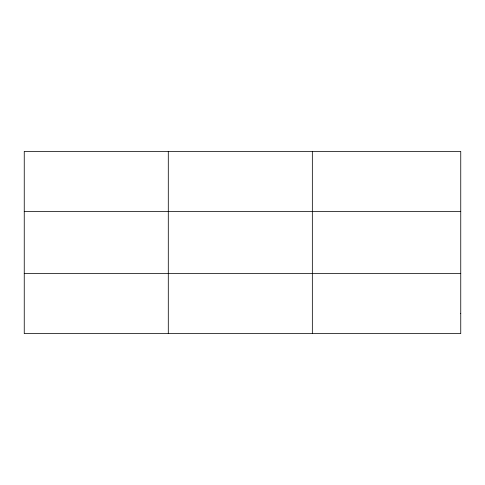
<?xml version="1.0" encoding="UTF-8"?>
<svg xmlns="http://www.w3.org/2000/svg" width="485" height="485" viewBox="0 0 485 485"><rect width="100%" height="100%" fill="white"/><g stroke="black" fill="none" stroke-linecap="round" stroke-linejoin="round"><path stroke-width="0.73" d="M168.295 333.619L168.295 151.381M312.34 333.619L312.34 151.381M24.25 211.521L460.75 211.521M24.25 273.479L460.75 273.479M460.75 313.577L460.75 333.619L24.25 333.619L24.25 151.381L460.75 151.381L460.75 313.577"/></g></svg>
